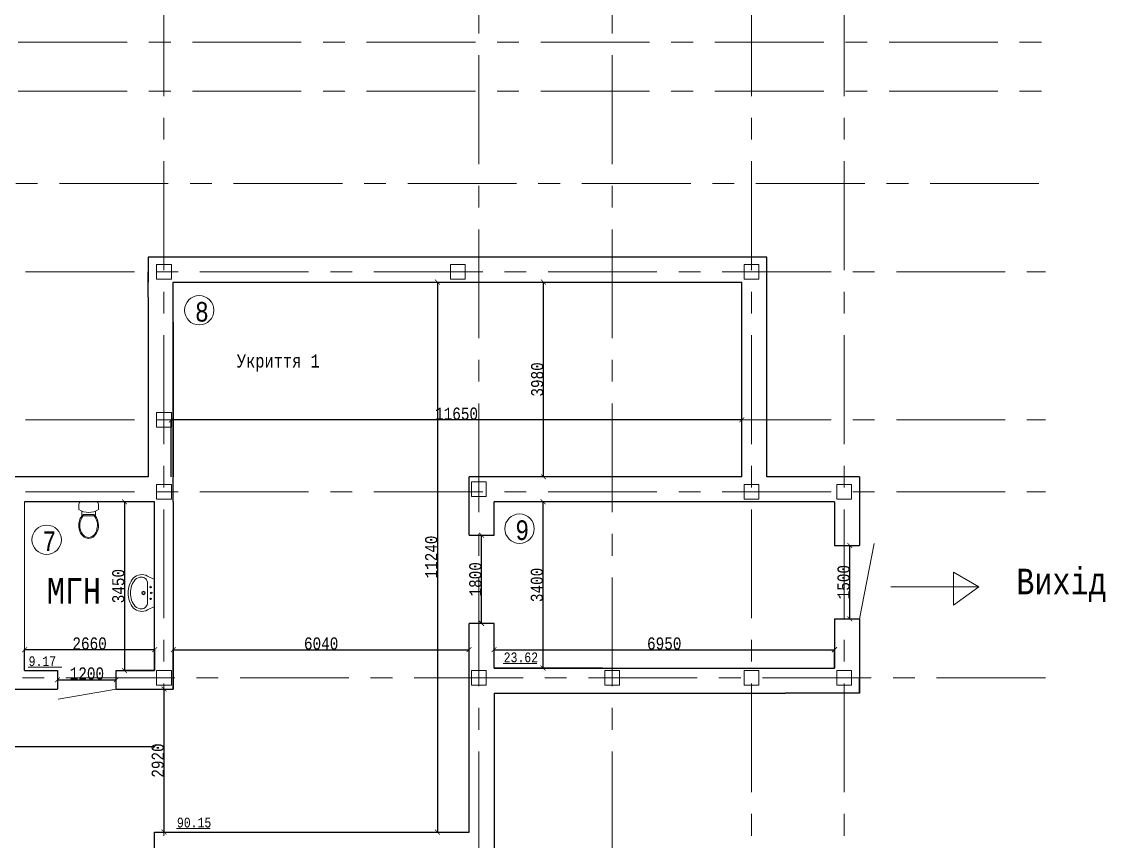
# Model space of a CAD drawing. Header units: millimetres. Extents: x -689206 to 4969298, y -1019800 to 703299.
# Drawn here: x 1102976 to 1125105, y -626014 to -609266 of the extents above; entities that cross this region are included whole.
import ezdxf

# ---------------------------------------------------------------- set-up
doc = ezdxf.new("R2010")
doc.units = ezdxf.units.MM
doc.linetypes.add('осеваяX2', pattern=[101.6, 63.5, -12.7, 12.7, -12.7])
for name, color, linetype, lineweight in [('WC', 170, 'Continuous', 9), ('несущие', 7, 'Continuous', 30), ('РАЗМЕРЫ', 7, 'Continuous', 9), ('стены', 7, 'Continuous', 20)]:
    doc.layers.add(name, color=color, linetype=linetype, lineweight=lineweight)
doc.layers.add('четотам', color=7, linetype='Continuous')
doc.styles.add('Аннотативный', font='isocteur.ttf', dxfattribs={"width": 0.7, "height": 250})
doc.dimstyles.new('Аннотативный', dxfattribs={"dimscale": 0, "dimtxt": 250, "dimasz": 100, "dimexe": 1.25, "dimexo": 0.625, "dimtad": 1, "dimdec": 0, "dimtxsty": 'Аннотативный', "dimblk": 'ARCHTICK', "dimcen": 2.5, "dimadec": 0, "dimazin": 0, "dimtfac": 1, "dimtdec": 0, "dimtmove": 0, "dimatfit": 3, "dimfxl": 1, "dimarcsym": 0})

# ---------------------------------------------------------------- blocks, each defined once
blk = doc.blocks.new('_ArchTick')
at = {"color": 0, "linetype": 'ByBlock', "const_width": 0.15}
blk.add_lwpolyline([(-0.5, -0.5), (0.5, 0.5)], dxfattribs=at)
blk = doc.blocks.new('*D5360')
at = {"layer": 'Defpoints', "color": 0, "lineweight": 30, "transparency": 16777216}
for p in [(1098811, -624078), (1105692, -624078), (1105692, -624078)]:
    blk.add_point(p, dxfattribs=at)
at = {"layer": 'стены', "color": 0, "lineweight": -2, "transparency": 16777216}
for p, q in [((1098811, -624077), (1098811, -624076)), ((1098811, -624078), (1105692, -624078)), ((1105692, -624077), (1105692, -624076))]:
    blk.add_line(p, q, dxfattribs=at)
at = {"layer": 'стены', "color": 0, "lineweight": -2, "transparency": 16777216, "xscale": 100, "yscale": 100, "zscale": 100, "rotation": 180}
blk.add_blockref('_ArchTick', (1098811, -624078), dxfattribs=at)
at = {"layer": 'стены', "color": 0, "lineweight": -2, "transparency": 16777216, "xscale": 100, "yscale": 100, "zscale": 100}
blk.add_blockref('_ArchTick', (1105692, -624078), dxfattribs=at)
at = {"layer": 'стены', "color": 0, "lineweight": 5, "transparency": 16777216, "insert": (1102251, -623952), "char_height": 250, "attachment_point": 5, "style": 'Аннотативный'}
blk.add_mtext('6880', dxfattribs=at)
blk = doc.blocks.new('*D5497')
at = {"layer": 'Defpoints', "color": 0, "lineweight": 30, "ltscale": 35, "transparency": 16777216}
for p in [(1105692, -619076), (1105077, -622522), (1105692, -622522)]:
    blk.add_point(p, dxfattribs=at)
at = {"layer": 'РАЗМЕРЫ', "color": 0, "lineweight": -2, "ltscale": 35, "transparency": 16777216}
for p, q in [((1105691, -619076), (1105075, -619076)), ((1105077, -619076), (1105077, -622522)), ((1105691, -622522), (1105075, -622522))]:
    blk.add_line(p, q, dxfattribs=at)
at = {"layer": 'РАЗМЕРЫ', "color": 0, "lineweight": -2, "ltscale": 35, "transparency": 16777216, "xscale": 100, "yscale": 100, "zscale": 100}
for p, rotation in [((1105077, -619076), 90), ((1105077, -622522), 270)]:
    blk.add_blockref('_ArchTick', p, dxfattribs=dict(at, rotation=rotation))
at = {"layer": 'РАЗМЕРЫ', "color": 0, "lineweight": 5, "ltscale": 35, "transparency": 16777216, "insert": (1104951, -620799), "char_height": 250, "attachment_point": 5, "rotation": 90, "style": 'Аннотативный'}
blk.add_mtext('3450', dxfattribs=at)
blk = doc.blocks.new('*D5498')
at = {"layer": 'Defpoints', "color": 0, "lineweight": 30, "ltscale": 35, "transparency": 16777216}
for p in [(1103035, -622098), (1103035, -622522), (1105692, -622522)]:
    blk.add_point(p, dxfattribs=at)
at = {"layer": 'РАЗМЕРЫ', "color": 0, "lineweight": -2, "ltscale": 35, "transparency": 16777216}
for p, q in [((1103035, -622521), (1103035, -622097)), ((1105692, -622098), (1103035, -622098)), ((1105692, -622521), (1105692, -622097))]:
    blk.add_line(p, q, dxfattribs=at)
at = {"layer": 'РАЗМЕРЫ', "color": 0, "lineweight": -2, "ltscale": 35, "transparency": 16777216, "xscale": 100, "yscale": 100, "zscale": 100, "rotation": 180}
blk.add_blockref('_ArchTick', (1103035, -622098), dxfattribs=at)
at = {"layer": 'РАЗМЕРЫ', "color": 0, "lineweight": -2, "ltscale": 35, "transparency": 16777216, "xscale": 100, "yscale": 100, "zscale": 100}
blk.add_blockref('_ArchTick', (1105692, -622098), dxfattribs=at)
at = {"layer": 'РАЗМЕРЫ', "color": 0, "lineweight": 5, "ltscale": 35, "transparency": 16777216, "insert": (1104363, -621973), "char_height": 250, "attachment_point": 5, "style": 'Аннотативный'}
blk.add_mtext('2660', dxfattribs=at)
blk = doc.blocks.new('*D5504')
at = {"layer": 'Defpoints', "color": 0, "lineweight": 30, "ltscale": 35, "transparency": 16777216}
for p in [(1105882, -622902), (1105882, -625824), (1105882, -625824)]:
    blk.add_point(p, dxfattribs=at)
at = {"layer": 'РАЗМЕРЫ', "color": 0, "lineweight": -2, "ltscale": 35, "transparency": 16777216}
for p, q in [((1105882, -622902), (1105882, -625824)), ((1105883, -622902), (1105883, -622902)), ((1105883, -625824), (1105883, -625824))]:
    blk.add_line(p, q, dxfattribs=at)
at = {"layer": 'РАЗМЕРЫ', "color": 0, "lineweight": -2, "ltscale": 35, "transparency": 16777216, "xscale": 100, "yscale": 100, "zscale": 100}
for p, rotation in [((1105882, -622902), 90), ((1105882, -625824), 270)]:
    blk.add_blockref('_ArchTick', p, dxfattribs=dict(at, rotation=rotation))
at = {"layer": 'РАЗМЕРЫ', "color": 0, "lineweight": 5, "ltscale": 35, "transparency": 16777216, "insert": (1105757, -624363), "char_height": 250, "attachment_point": 5, "rotation": 90, "style": 'Аннотативный'}
blk.add_mtext('2920', dxfattribs=at)
blk = doc.blocks.new('*D5505')
at = {"layer": 'Defpoints', "color": 0, "lineweight": 30, "ltscale": 35, "transparency": 16777216}
for p in [(1113623, -619076), (1113623, -619076), (1113623, -622474)]:
    blk.add_point(p, dxfattribs=at)
at = {"layer": 'РАЗМЕРЫ', "color": 0, "lineweight": -2, "ltscale": 35, "transparency": 16777216}
for p, q in [((1113623, -622474), (1113623, -619076)), ((1113624, -619076), (1113625, -619076)), ((1113624, -622474), (1113625, -622474))]:
    blk.add_line(p, q, dxfattribs=at)
at = {"layer": 'РАЗМЕРЫ', "color": 0, "lineweight": -2, "ltscale": 35, "transparency": 16777216, "xscale": 100, "yscale": 100, "zscale": 100}
for p, rotation in [((1113623, -619076), 90), ((1113623, -622474), 270)]:
    blk.add_blockref('_ArchTick', p, dxfattribs=dict(at, rotation=rotation))
at = {"layer": 'РАЗМЕРЫ', "color": 0, "lineweight": 5, "ltscale": 35, "transparency": 16777216, "insert": (1113498, -620775), "char_height": 250, "attachment_point": 5, "rotation": 90, "style": 'Аннотативный'}
blk.add_mtext('3400', dxfattribs=at)
blk = doc.blocks.new('*D5506')
at = {"layer": 'Defpoints', "color": 0, "lineweight": 30, "ltscale": 35, "transparency": 16777216}
for p in [(1112112, -622098), (1106072, -622902), (1112112, -622902)]:
    blk.add_point(p, dxfattribs=at)
at = {"layer": 'РАЗМЕРЫ', "color": 0, "lineweight": -2, "ltscale": 35, "transparency": 16777216}
for p, q in [((1106072, -622901), (1106072, -622097)), ((1106072, -622098), (1112112, -622098)), ((1112112, -622901), (1112112, -622097))]:
    blk.add_line(p, q, dxfattribs=at)
at = {"layer": 'РАЗМЕРЫ', "color": 0, "lineweight": -2, "ltscale": 35, "transparency": 16777216, "xscale": 100, "yscale": 100, "zscale": 100, "rotation": 180}
blk.add_blockref('_ArchTick', (1106072, -622098), dxfattribs=at)
at = {"layer": 'РАЗМЕРЫ', "color": 0, "lineweight": -2, "ltscale": 35, "transparency": 16777216, "xscale": 100, "yscale": 100, "zscale": 100}
blk.add_blockref('_ArchTick', (1112112, -622098), dxfattribs=at)
at = {"layer": 'РАЗМЕРЫ', "color": 0, "lineweight": 5, "ltscale": 35, "transparency": 16777216, "insert": (1109092, -621973), "char_height": 250, "width": 647.5, "attachment_point": 5, "style": 'Аннотативный'}
blk.add_mtext('6040', dxfattribs=at)
blk = doc.blocks.new('unitaz')
at = {"ltscale": 150}
for p, q in [((296, 142), (190, 142)), ((293, -140), (191, -140))]:
    blk.add_line(p, q, dxfattribs=at)
for p, q in [((263, 113), (263, -113)), ((289, 110), (289, -110))]:
    blk.add_line(p, q)
blk.add_lwpolyline([(161, 200), (50, 200, 0.414214), (0, 150), (0, -150, 0.414214), (50, -200), (161, -200)], format="xyb", dxfattribs=at)
blk.add_arc((-169, 0), 386, 328.7677, 31.2026, dxfattribs=at)
for major_axis, ratio, start_param, end_param in [((266, 0), 0.753407, 3.739816, 8.826911), ((245, 0), 0.734694, 3.796966, 8.769752)]:
    blk.add_ellipse((484, 0), major_axis=major_axis, ratio=ratio, start_param=start_param, end_param=end_param, dxfattribs=at)
blk = doc.blocks.new('UM_3')
at = {"color": 0, "linetype": 'Continuous', "ltscale": 10}
for p, q in [((269, 0), (-269, 0)), ((-278, -6), (-345, -147)), ((-193, -147), (193, -147)), ((345, -147), (278, -6))]:
    blk.add_line(p, q, dxfattribs=at)
for centre, radius in [((-121, -82), 15), ((0, -228), 35), ((0, -228), 25), ((0, -70), 17.5), ((121, -82), 15)]:
    blk.add_circle(centre, radius, dxfattribs=at)
for centre, radius, start, end in [((269, -10), 10, 25.5783, 90), ((-129, -264), 246, 151.7404, 223.3761), ((-201, -271), 124, 86.5587, 180), ((-269, -10), 10, 90, 154.4217), ((201, -271), 124, 0, 93.4413), ((129, -264), 246, 316.6239, 28.2596), ((-129, -264), 196, 182.0891, 222.5037), ((-20, -108), 433, 228.4439, 272.6871), ((-20, -108), 383, 228.5881, 272.9606), ((20, -108), 383, 267.0394, 311.4119), ((20, -108), 433, 267.3129, 311.5561), ((129, -264), 196, 317.4963, 357.9109)]:
    blk.add_arc(centre, radius, start, end, dxfattribs=at)
blk = doc.blocks.new('*D5525')
at = {"layer": 'Defpoints', "color": 0, "lineweight": 5, "ltscale": 35, "transparency": 16777216}
for p in [(1106072, -614586), (1106072, -625824), (1111467, -625824)]:
    blk.add_point(p, dxfattribs=at)
at = {"layer": 'РАЗМЕРЫ', "color": 0, "lineweight": -2, "ltscale": 35, "transparency": 16777216}
for p, q in [((1106072, -614586), (1111468, -614586)), ((1111467, -614586), (1111467, -625824)), ((1106072, -625824), (1111468, -625824))]:
    blk.add_line(p, q, dxfattribs=at)
at = {"layer": 'РАЗМЕРЫ', "color": 0, "lineweight": -2, "ltscale": 35, "transparency": 16777216, "xscale": 100, "yscale": 100, "zscale": 100}
for p, rotation in [((1111467, -614586), 90), ((1111467, -625824), 270)]:
    blk.add_blockref('_ArchTick', p, dxfattribs=dict(at, rotation=rotation))
at = {"layer": 'РАЗМЕРЫ', "color": 0, "lineweight": 5, "ltscale": 35, "transparency": 16777216, "insert": (1111341, -620205), "char_height": 250, "attachment_point": 5, "rotation": 90, "style": 'Аннотативный'}
blk.add_mtext('11240', dxfattribs=at)
blk = doc.blocks.new('*D5526')
at = {"layer": 'Defpoints', "color": 0, "lineweight": 5, "ltscale": 35, "transparency": 16777216}
for p in [(1106032, -617403), (1106032, -618566), (1117682, -618566)]:
    blk.add_point(p, dxfattribs=at)
at = {"layer": 'РАЗМЕРЫ', "color": 0, "lineweight": -2, "ltscale": 35, "transparency": 16777216}
for p, q in [((1106032, -618565), (1106032, -617402)), ((1117682, -617403), (1106032, -617403)), ((1117682, -618565), (1117682, -617402))]:
    blk.add_line(p, q, dxfattribs=at)
at = {"layer": 'РАЗМЕРЫ', "color": 0, "lineweight": -2, "ltscale": 35, "transparency": 16777216, "xscale": 100, "yscale": 100, "zscale": 100, "rotation": 180}
blk.add_blockref('_ArchTick', (1106032, -617403), dxfattribs=at)
at = {"layer": 'РАЗМЕРЫ', "color": 0, "lineweight": -2, "ltscale": 35, "transparency": 16777216, "xscale": 100, "yscale": 100, "zscale": 100}
blk.add_blockref('_ArchTick', (1117682, -617403), dxfattribs=at)
at = {"layer": 'РАЗМЕРЫ', "color": 0, "lineweight": 5, "ltscale": 35, "transparency": 16777216, "insert": (1111857, -617277), "char_height": 250, "attachment_point": 5, "style": 'Аннотативный'}
blk.add_mtext('11650', dxfattribs=at)
blk = doc.blocks.new('*D5527')
at = {"layer": 'Defpoints', "color": 0, "lineweight": 5, "ltscale": 35, "transparency": 16777216}
for p in [(1119574, -622098), (1112622, -622474), (1119574, -622474)]:
    blk.add_point(p, dxfattribs=at)
at = {"layer": 'РАЗМЕРЫ', "color": 0, "lineweight": -2, "ltscale": 35, "transparency": 16777216}
for p, q in [((1112622, -622473), (1112622, -622097)), ((1112622, -622098), (1119574, -622098)), ((1119574, -622473), (1119574, -622097))]:
    blk.add_line(p, q, dxfattribs=at)
at = {"layer": 'РАЗМЕРЫ', "color": 0, "lineweight": -2, "ltscale": 35, "transparency": 16777216, "xscale": 100, "yscale": 100, "zscale": 100, "rotation": 180}
blk.add_blockref('_ArchTick', (1112622, -622098), dxfattribs=at)
at = {"layer": 'РАЗМЕРЫ', "color": 0, "lineweight": -2, "ltscale": 35, "transparency": 16777216, "xscale": 100, "yscale": 100, "zscale": 100}
blk.add_blockref('_ArchTick', (1119574, -622098), dxfattribs=at)
at = {"layer": 'РАЗМЕРЫ', "color": 0, "lineweight": 5, "ltscale": 35, "transparency": 16777216, "insert": (1116098, -621973), "char_height": 250, "attachment_point": 5, "style": 'Аннотативный'}
blk.add_mtext('6950', dxfattribs=at)
blk = doc.blocks.new('*D5528')
at = {"layer": 'Defpoints', "color": 0, "lineweight": 5, "ltscale": 35, "transparency": 16777216}
for p in [(1113631, -614586), (1113631, -614586), (1113631, -618566)]:
    blk.add_point(p, dxfattribs=at)
at = {"layer": 'РАЗМЕРЫ', "color": 0, "lineweight": -2, "ltscale": 35, "transparency": 16777216}
for p, q in [((1113630, -614586), (1113629, -614586)), ((1113631, -618566), (1113631, -614586)), ((1113631, -618566), (1113632, -618566))]:
    blk.add_line(p, q, dxfattribs=at)
at = {"layer": 'РАЗМЕРЫ', "color": 0, "lineweight": -2, "ltscale": 35, "transparency": 16777216, "xscale": 100, "yscale": 100, "zscale": 100}
for p, rotation in [((1113631, -614586), 90), ((1113631, -618566), 270)]:
    blk.add_blockref('_ArchTick', p, dxfattribs=dict(at, rotation=rotation))
at = {"layer": 'РАЗМЕРЫ', "color": 0, "lineweight": 5, "ltscale": 35, "transparency": 16777216, "insert": (1113505, -616576), "char_height": 250, "attachment_point": 5, "rotation": 90, "style": 'Аннотативный'}
blk.add_mtext('3980', dxfattribs=at)
blk = doc.blocks.new('*D5529')
at = {"layer": 'Defpoints', "color": 0, "lineweight": 5, "ltscale": 35, "transparency": 16777216}
for p in [(1119774, -619968), (1119887, -619968), (1119774, -621468)]:
    blk.add_point(p, dxfattribs=at)
at = {"layer": 'РАЗМЕРЫ', "color": 0, "lineweight": -2, "ltscale": 35, "transparency": 16777216}
for p, q in [((1119774, -619968), (1119889, -619968)), ((1119887, -621468), (1119887, -619968)), ((1119774, -621468), (1119889, -621468))]:
    blk.add_line(p, q, dxfattribs=at)
at = {"layer": 'РАЗМЕРЫ', "color": 0, "lineweight": -2, "ltscale": 35, "transparency": 16777216, "xscale": 100, "yscale": 100, "zscale": 100}
for p, rotation in [((1119887, -619968), 90), ((1119887, -621468), 270)]:
    blk.add_blockref('_ArchTick', p, dxfattribs=dict(at, rotation=rotation))
at = {"layer": 'РАЗМЕРЫ', "color": 0, "lineweight": 5, "ltscale": 35, "transparency": 16777216, "insert": (1119762, -620718), "char_height": 250, "attachment_point": 5, "rotation": 90, "style": 'Аннотативный'}
blk.add_mtext('1500', dxfattribs=at)
blk = doc.blocks.new('*D5530')
at = {"layer": 'Defpoints', "color": 0, "lineweight": 5, "ltscale": 35, "transparency": 16777216}
for p in [(1112367, -619760), (1112367, -619760), (1112367, -621560)]:
    blk.add_point(p, dxfattribs=at)
at = {"layer": 'РАЗМЕРЫ', "color": 0, "lineweight": -2, "ltscale": 35, "transparency": 16777216}
for p, q in [((1112367, -619760), (1112366, -619760)), ((1112367, -621560), (1112367, -619760)), ((1112367, -621560), (1112366, -621560))]:
    blk.add_line(p, q, dxfattribs=at)
at = {"layer": 'РАЗМЕРЫ', "color": 0, "lineweight": -2, "ltscale": 35, "transparency": 16777216, "xscale": 100, "yscale": 100, "zscale": 100}
for p, rotation in [((1112367, -619760), 90), ((1112367, -621560), 270)]:
    blk.add_blockref('_ArchTick', p, dxfattribs=dict(at, rotation=rotation))
at = {"layer": 'РАЗМЕРЫ', "color": 0, "lineweight": 5, "ltscale": 35, "transparency": 16777216, "insert": (1112242, -620660), "char_height": 250, "attachment_point": 5, "rotation": 90, "style": 'Аннотативный'}
blk.add_mtext('1800', dxfattribs=at)
blk = doc.blocks.new('*D5531')
at = {"layer": 'Defpoints', "color": 0, "lineweight": 5, "ltscale": 35, "transparency": 16777216}
for p in [(1103708, -622712), (1104908, -622712), (1104908, -622712)]:
    blk.add_point(p, dxfattribs=at)
at = {"layer": 'РАЗМЕРЫ', "color": 0, "lineweight": -2, "ltscale": 35, "transparency": 16777216}
for p, q in [((1103708, -622711), (1103708, -622711)), ((1103708, -622712), (1104908, -622712)), ((1104908, -622711), (1104908, -622711))]:
    blk.add_line(p, q, dxfattribs=at)
at = {"layer": 'РАЗМЕРЫ', "color": 0, "lineweight": -2, "ltscale": 35, "transparency": 16777216, "xscale": 100, "yscale": 100, "zscale": 100, "rotation": 180}
blk.add_blockref('_ArchTick', (1103708, -622712), dxfattribs=at)
at = {"layer": 'РАЗМЕРЫ', "color": 0, "lineweight": -2, "ltscale": 35, "transparency": 16777216, "xscale": 100, "yscale": 100, "zscale": 100}
blk.add_blockref('_ArchTick', (1104908, -622712), dxfattribs=at)
at = {"layer": 'РАЗМЕРЫ', "color": 0, "lineweight": 5, "ltscale": 35, "transparency": 16777216, "insert": (1104308, -622586), "char_height": 250, "attachment_point": 5, "style": 'Аннотативный'}
blk.add_mtext('1200', dxfattribs=at)

msp = doc.modelspace()

# ---------------------------------------------------------------- linework, layer by layer
at = {"layer": 'несущие'}
for p, q in [((1105561.5, -614075.7), (1105561.5, -614585.7)), ((1112622.4, -614075.7), (1105561.5, -614075.7)), ((1118192.2, -614075.7), (1112622.4, -614075.7)), ((1118192.2, -618565.7), (1118192.2, -614075.7)), ((1105561.5, -614896.6), (1105561.5, -614375.7)), ((1106071.5, -614585.7), (1108326.5, -614585.7)), ((1108326.5, -614585.7), (1110581.4, -614585.7)), ((1110581.4, -614585.7), (1112112.4, -614585.7)), ((1112112.4, -614585.7), (1115224.4, -614585.7)), ((1115224.4, -614585.7), (1117682.2, -614585.7)), ((1117682.2, -618565.7), (1117682.2, -614585.7))]:
    msp.add_line(p, q, dxfattribs=at)
at = {"layer": 'несущие', "color": 0}
for p, q in [((1105561.6, -618565.4), (1101887.6, -618565.7)), ((1117682.2, -618565.7), (1112112.4, -618565.7)), ((1120083.7, -618565.7), (1118192.2, -618565.7)), ((1105691.5, -619075.7), (1103034.7, -619075.7)), ((1105561.6, -619075.7), (1104775.6, -619075.7)), ((1105691.5, -619356.5), (1105691.5, -619075.7)), ((1117167.2, -619075.7), (1112622.4, -619075.7)), ((1119573.7, -619075.7), (1117167.2, -619075.7))]:
    msp.add_line(p, q, dxfattribs=at)
at = {"layer": 'РАЗМЕРЫ', "color": 152, "linetype": 'осеваяX2', "lineweight": 5, "ltscale": 35, "true_color": 0x2776bb}
for p, q in [((1105882.2, -605006.7), (1105882.2, -654848)), ((1112312.1, -654848), (1112312.1, -605006.7)), ((1115034.5, -654848), (1115034.5, -605006.7)), ((1117882.2, -605006.7), (1117882.2, -654848)), ((1119773.7, -605006.7), (1119773.7, -654848)), ((1056679.5, -609683.6), (1123882.2, -609683.6)), ((1056679.5, -610683.6), (1123882.2, -610683.6)), ((1123749.5, -612573.6), (1056679.5, -612573.6)), ((1056829.5, -614375.7), (1123882.2, -614375.7)), ((1056829.5, -617403.1), (1123882.2, -617403.1)), ((1056829.5, -618875.7), (1123882.2, -618875.7)), ((1123882.2, -622673.6), (1056829.5, -622673.6))]:
    msp.add_line(p, q, dxfattribs=at)
at = {"layer": 'РАЗМЕРЫ', "lineweight": 30, "ltscale": 35}
for p, q in [((1112112.4, -619075.7), (1112112.4, -618565.7)), ((1112112.4, -619760.2), (1112112.4, -619075.7)), ((1112622.4, -619760.2), (1112622.4, -619075.7)), ((1112112.4, -619760.2), (1112622.4, -619760.2)), ((1119573.7, -619967.9), (1120083.7, -619967.9)), ((1112112.4, -622902.1), (1112112.4, -621560.2)), ((1112622.4, -621560.2), (1112112.4, -621560.2)), ((1112622.4, -622473.6), (1112622.4, -621560.2)), ((1119573.7, -621467.9), (1120083.7, -621467.9)), ((1103034.7, -622522), (1103708.1, -622522)), ((1103708.1, -622522), (1103708.1, -622902)), ((1104908.1, -622902), (1104908.1, -622522)), ((1104908.1, -622522), (1105691.5, -622522)), ((1101435.5, -622902.1), (1103708.1, -622902.1)), ((1104908.1, -622902), (1106071.5, -622902.1)), ((1105691.6, -622902.1), (1106071.5, -622902.1)), ((1105691.6, -625823.7), (1112112.4, -625823.6))]:
    msp.add_line(p, q, dxfattribs=at)
at = {"layer": 'РАЗМЕРЫ', "color": 1, "lineweight": 25, "ltscale": 35}
for p, q in [((1120083.7, -618565.7), (1120083.7, -618875.7)), ((1120083.7, -622983.6), (1120083.7, -622673.6))]:
    msp.add_line(p, q, dxfattribs=at)
at = {"layer": 'РАЗМЕРЫ', "lineweight": 18, "ltscale": 35}
msp.add_line((1103034.7, -619075.7), (1103034.7, -622522), dxfattribs=at)
at = {"layer": 'РАЗМЕРЫ', "lineweight": 5, "ltscale": 35}
for p, q in [((1120083.7, -621467.9), (1120383.3, -619930)), ((1122519.3, -620815.6), (1122001.9, -620516.9)), ((1122001.9, -620516.9), (1122001.9, -621187.3)), ((1120725.7, -620815.6), (1122519.3, -620815.6)), ((1122001.9, -621187.3), (1122519.3, -620815.6)), ((1104908.1, -622902), (1103722.8, -623106))]:
    msp.add_line(p, q, dxfattribs=at)
at = {"layer": 'РАЗМЕРЫ'}
for p, q in [((1103105.7, -622457), (1103794.9, -622457)), ((1112807.6, -622379.2), (1113496.9, -622379.2)), ((1106135, -625754.3), (1106824.3, -625754.3))]:
    msp.add_line(p, q, dxfattribs=at)
at = {"layer": 'стены', "lineweight": 30}
for p, q in [((1106071.5, -619075.7), (1106071.5, -614585.7)), ((1105561.5, -614896.6), (1105561.5, -618565.4)), ((1106071.5, -615406.6), (1106071.5, -618565.7)), ((1120083.7, -618565.7), (1120083.7, -619792)), ((1106071.5, -619075.7), (1106071.5, -622902.1)), ((1119573.7, -619075.7), (1119573.7, -619967.9)), ((1105691.5, -622522), (1105691.5, -619356.5)), ((1120083.7, -619792), (1120083.7, -619967.9)), ((1119573.7, -621467.9), (1119573.7, -622473.6)), ((1120083.7, -621467.9), (1120083.7, -622983.6)), ((1112112.4, -622522), (1112112.4, -622473.6)), ((1112622.4, -622473.6), (1114834.5, -622473.6)), ((1114834.5, -622473.6), (1112622.4, -622473.6)), ((1114834.5, -622473.6), (1119573.7, -622473.6)), ((1105691.6, -622902.1), (1105691.6, -622902.1)), ((1112112.4, -624493.8), (1112112.4, -622902.1)), ((1112622.4, -622983.6), (1115344.5, -622983.6)), ((1112622.4, -622983.6), (1112622.4, -624493.8)), ((1115344.5, -622983.6), (1118063.7, -622983.6)), ((1118063.7, -622983.6), (1118573.7, -622983.6)), ((1120083.7, -622983.6), (1118573.7, -622983.6)), ((1112112.4, -625823.6), (1112112.4, -624493.8)), ((1112622.4, -624493.8), (1112622.4, -630073.6)), ((1105691.6, -630983.4), (1105691.6, -625823.7))]:
    msp.add_line(p, q, dxfattribs=at)
at = {"layer": 'стены', "color": 152, "lineweight": 20, "true_color": 0x2776bb}
for points in [[(1105732.2, -614225.7), (1106032.2, -614225.7), (1106032.2, -614525.7), (1105732.2, -614525.7)], [(1111732.2, -614225.7), (1112032.2, -614225.7), (1112032.2, -614525.7), (1111732.2, -614525.7)], [(1117732.2, -614225.7), (1118032.2, -614225.7), (1118032.2, -614525.7), (1117732.2, -614525.7)], [(1105732.2, -617253.1), (1106032.2, -617253.1), (1106032.2, -617553.1), (1105732.2, -617553.1)], [(1105732.2, -618725.7), (1106032.2, -618725.7), (1106032.2, -619025.7), (1105732.2, -619025.7)], [(1112162.1, -618670.7), (1112462.1, -618670.7), (1112462.1, -618970.7), (1112162.1, -618970.7)], [(1117732.2, -618725.7), (1118032.2, -618725.7), (1118032.2, -619025.7), (1117732.2, -619025.7)], [(1119623.7, -618725.7), (1119923.7, -618725.7), (1119923.7, -619025.7), (1119623.7, -619025.7)], [(1105732.2, -622523.6), (1106032.2, -622523.6), (1106032.2, -622823.6), (1105732.2, -622823.6)], [(1112162.1, -622523.6), (1112462.1, -622523.6), (1112462.1, -622823.6), (1112162.1, -622823.6)], [(1114884.5, -622523.6), (1115184.5, -622523.6), (1115184.5, -622823.6), (1114884.5, -622823.6)], [(1117732.2, -622523.6), (1118032.2, -622523.6), (1118032.2, -622823.6), (1117732.2, -622823.6)], [(1119623.7, -622523.6), (1119923.7, -622523.6), (1119923.7, -622823.6), (1119623.7, -622823.6)]]:
    msp.add_lwpolyline(points, close=True, dxfattribs=at)
at = {"layer": 'четотам', "lineweight": 13}
for centre in [(1106601.5, -615162.9), (1113142.7, -619625.3), (1103486.6, -619852)]:
    msp.add_circle(centre, 300, dxfattribs=at)

# ---------------------------------------------------------------- block references
at = {"layer": 'WC', "color": 0, "rotation": 270}
msp.add_blockref('unitaz', (1104343.5, -619075.7), dxfattribs=at)
at = {"layer": 'WC', "rotation": 270}
msp.add_blockref('UM_3', (1105691.5, -620939.2), dxfattribs=at)

# ---------------------------------------------------------------- texts
at = {"layer": 'РАЗМЕРЫ', "lineweight": 13, "ltscale": 150, "char_height": 401.1, "width": 1460, "attachment_point": 1, "style": 'Аннотативный'}
for s, insert in [('8', (1106515.7, -614993.1)), ('9', (1113056.9, -619455.5)), ('7', (1103400.8, -619682.2))]:
    msp.add_mtext(s, dxfattribs=dict(at, insert=insert))
at = {"layer": 'РАЗМЕРЫ', "color": 18, "lineweight": 13, "true_color": 0x000000, "attachment_point": 1, "style": 'Аннотативный'}
for s, insert, char_height, width in [('Укриття 1', (1107370, -616065.4), 268.05, 4534.097), ('Вихід', (1123287.5, -620441.7), 525.63, 8891.082), ('МГН', (1103490.3, -620633.1), 525.63, 8891.082)]:
    msp.add_mtext(s, dxfattribs=dict(at, insert=insert, char_height=char_height, width=width))
at = {"layer": 'РАЗМЕРЫ', "char_height": 200, "width": 656.117, "attachment_point": 1, "style": 'Аннотативный'}
for s, insert in [('9.17', (1103117.4, -622232.9)), ('23.62', (1112819.3, -622155.1)), ('90.15', (1106146.7, -625530.3))]:
    msp.add_mtext(s, dxfattribs=dict(at, insert=insert))

# ---------------------------------------------------------------- dimensions: what is measured, and where the dimension line sits
at = {"layer": 'РАЗМЕРЫ', "lineweight": 5, "ltscale": 35}
for base, p1, p2, text, picture, middle in [((1111466.7, -625823.7), (1106071.5, -614585.7), (1106071.6, -625823.7), '11240', '*D5525', (1111341.1, -620204.7)), ((1105076.7, -622522), (1105691.5, -619075.7), (1105691.6, -622522), '3450', '*D5497', (1104951.1, -620798.8)), ((1113623.5, -619075.7), (1113623.5, -622473.6), (1113623.5, -619075.7), '3400', '*D5505', (1113497.8, -620774.6)), ((1105882.2, -625823.7), (1105882.2, -622902), (1105882.2, -625823.7), '2920', '*D5504', (1105756.6, -624362.9))]:
    dim = msp.add_linear_dim(base=base, p1=p1, p2=p2, angle=90, text=text, dimstyle='Аннотативный', dxfattribs=at)
    dim.commit()
    dim.dimension.update_dxf_attribs({"geometry": picture, "text_midpoint": middle})
for base, p1, p2, picture, middle in [((1113630.6, -614585.7), (1113630.6, -618565.7), (1113630.6, -614585.7), '*D5528', (1113505, -616575.7)), ((1112367.4, -619760.2), (1112367.4, -621560.2), (1112367.4, -619760.2), '*D5530', (1112241.8, -620660.2)), ((1119887.4, -619967.9), (1119773.7, -621467.9), (1119773.7, -619967.9), '*D5529', (1119761.8, -620717.9))]:
    dim = msp.add_linear_dim(base=base, p1=p1, p2=p2, angle=90, dimstyle='Аннотативный', dxfattribs=at)
    dim.commit()
    dim.dimension.update_dxf_attribs({"geometry": picture, "text_midpoint": middle})
for base, p1, p2, picture, middle in [((1106032.2, -617403.1), (1117682.2, -618565.7), (1106032.2, -618565.7), '*D5526', (1111857.2, -617277.5)), ((1104908.1, -622712), (1103708.1, -622712), (1104908.1, -622712), '*D5531', (1104308.1, -622586.4))]:
    dim = msp.add_linear_dim(base=base, p1=p1, p2=p2, dimstyle='Аннотативный', dxfattribs=at)
    dim.commit()
    dim.dimension.update_dxf_attribs({"geometry": picture, "text_midpoint": middle})
for base, p1, p2, text, picture, middle in [((1103034.7, -622098.3), (1105691.6, -622522), (1103034.7, -622522), '2660', '*D5498', (1104363.1, -621972.7)), ((1112112.4, -622098.3), (1106071.5, -622902), (1112112.4, -622902.1), '6040', '*D5506', (1109092, -621972.7)), ((1119573.7, -622098.3), (1112622.4, -622473.6), (1119573.7, -622473.6), '6950', '*D5527', (1116098.1, -621972.7))]:
    dim = msp.add_linear_dim(base=base, p1=p1, p2=p2, text=text, dimstyle='Аннотативный', dxfattribs=at)
    dim.commit()
    dim.dimension.update_dxf_attribs({"geometry": picture, "text_midpoint": middle})
at = {"layer": 'стены', "lineweight": 5}
dim = msp.add_aligned_dim(p1=(1098811.3, -624077.6), p2=(1105691.6, -624077.6), distance=0, dimstyle='Аннотативный', dxfattribs=at)
dim.commit()
dim.dimension.update_dxf_attribs({"geometry": '*D5360', "text_midpoint": (1102251.4, -623952)})

doc.saveas('drawing.dxf')
